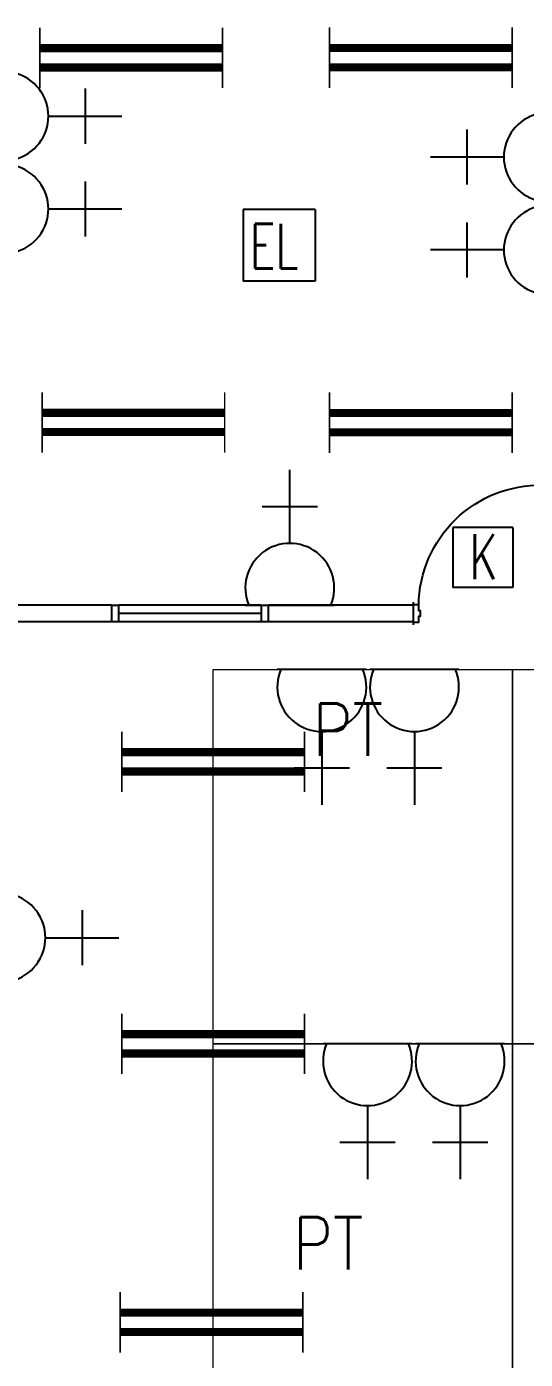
# Model space of a CAD drawing. Header units: inches. Extents: x 16928 to 514628, y -1471 to 241387.
# Drawn here: x 57557 to 60888, y 48701 to 57607 of the extents above; entities that cross this region are included whole.
import ezdxf

# ---------------------------------------------------------------- set-up
doc = ezdxf.new("R2010")
doc.units = ezdxf.units.IN
doc.header["$MEASUREMENT"] = 0
for name, color, linetype, lineweight in [('1', 8, 'Continuous', 9), ('t3', 8, 'Continuous', 25), ('windoor', 8, 'Continuous', 18)]:
    doc.layers.add(name, color=color, linetype=linetype, lineweight=lineweight)
for name, color, linetype in [('DR', 9, 'Continuous'), ('dxt_text', 4, 'Continuous'), ('ELECT', 6, 'Continuous'), ('FITTING', 8, 'Continuous'), ('partition', 8, 'Continuous'), ('TB', 8, 'Continuous'), ('WIN', 9, 'Continuous')]:
    doc.layers.add(name, color=color, linetype=linetype)
doc.styles.add('LAILA', font='romans.shx', dxfattribs={"width": 0.85})
doc.styles.add('ROMANS', font='ROMANS', dxfattribs={"width": 0.7})

# ---------------------------------------------------------------- blocks, each defined once
blk = doc.blocks.new('D900')
at = {"layer": 'DR'}
for p, q in [((37.5, 915), (37.5, 115)), ((77.5, 915), (77.5, 115)), ((37.5, 190), (77.5, 190)), ((37.5, 115), (77.5, 115))]:
    blk.add_line(p, q, dxfattribs=at)
at = {"layer": 'DR', "color": 3}
for p, q in [((0, 132.5), (0, -17.5)), ((900, 132.5), (900, -17.5)), ((900, 115), (900, 0))]:
    blk.add_line(p, q, dxfattribs=at)
at = {"layer": 'DR'}
for points in [[(0, 0), (37.5, 0), (37.5, 40), (50, 40), (50, 75), (37.5, 75), (37.5, 115), (0, 115)], [(900, 0), (862.5, 0), (862.5, 40), (850, 40), (850, 75), (862.5, 75), (862.5, 115), (900, 115)]]:
    blk.add_lwpolyline(points, dxfattribs=at)
at = {"layer": 'DR', "color": 8}
blk.add_arc((51.9, 104.3), 810.7, 0.75531, 91.01449, dxfattribs=at)
blk = doc.blocks.new('1 X 8W EL')
at = {"layer": 'ELECT', "color": 6}
for p, q in [((-240, 240), (-240, -240)), ((240, 240), (-240, 240)), ((240, 240), (240, -240)), ((240, -240), (-240, -240))]:
    blk.add_line(p, q, dxfattribs=at)
at = {"layer": 'ELECT', "color": 6, "style": 'ROMANS', "width": 0.7}
blk.add_text('EL', height=300, dxfattribs=at).set_placement((-196.2, -155.6))
blk = doc.blocks.new('YBC 2X36')
at = {"layer": 'FITTING', "color": 3}
for points, const_width in [([(-610, 200.9), (-610, -74.3)], 10.9), ([(610, 200.9), (610, -84.2)], 10.9), ([(-610, 63.3), (610, 63.3)], 54.6), ([(-610, 72.1), (-610, -203.2)], 10.9), ([(610, 72.1), (610, -203.2)], 10.9), ([(-610, -65.5), (610, -65.5)], 54.6)]:
    blk.add_lwpolyline(points, dxfattribs=dict(at, const_width=const_width))
blk = doc.blocks.new('1 X 8W KELUAR')
at = {"layer": 'ELECT', "color": 5}
for p, q in [((-160, 161), (-160, -240)), ((240, 161), (-160, 161)), ((240, 160), (240, -240)), ((240, -240), (-160, -240))]:
    blk.add_line(p, q, dxfattribs=at)
at = {"layer": 'ELECT', "color": 5, "style": 'ROMANS', "width": 0.7}
blk.add_text('K', height=300, dxfattribs=at).set_placement((-50.3, -185.3))
blk = doc.blocks.new('13A SSO 300mm')
at = {"layer": 'ELECT', "color": 6}
for p, q in [((0, 413.8), (0, 904.4)), ((-184, 659.1), (184, 659.1)), ((-297.4, 0), (297.4, 0))]:
    blk.add_line(p, q, dxfattribs=at)
blk.add_arc((0, 116.3), 297.4, 336.97635, 203.02365, dxfattribs=at)

msp = doc.modelspace()

# ---------------------------------------------------------------- linework, layer by layer
at = {"layer": '1'}
for points in [[(58802.6, 50810.5), (58802.6, 53310.5), (60802.6, 53310.5), (60802.6, 50810.5)], [(60802.6, 50810.5), (60802.6, 53310.5), (62802.6, 53310.5), (62802.6, 50810.5)], [(58802.6, 48310.5), (58802.6, 50810.5), (60802.6, 50810.5), (60802.6, 48310.5)], [(60802.6, 48310.5), (60802.6, 50810.5), (62802.6, 50810.5), (62802.6, 48310.5)]]:
    msp.add_lwpolyline(points, close=True, dxfattribs=at)
at = {"layer": 'dxt_text'}
msp.add_line((58256.1, 53740.5), (58256.1, 53740.5), dxfattribs=at)
at = {"layer": 'partition'}
for p, q in [((58123.6, 53740.5), (57158.6, 53740.5)), ((60138.6, 53740.5), (59173.6, 53740.5)), ((58123.6, 53630.5), (57158.6, 53630.5)), ((60138.6, 53630.5), (59173.6, 53630.5))]:
    msp.add_line(p, q, dxfattribs=at)
at = {"layer": 'WIN'}
for p, q in [((58123.6, 53740.5), (58173.6, 53740.5)), ((59123.6, 53740.5), (58173.6, 53740.5)), ((59123.6, 53740.5), (59173.6, 53740.5)), ((58173.6, 53630.5), (58123.6, 53630.5)), ((59123.6, 53685.5), (58173.6, 53685.5)), ((59123.6, 53630.5), (58173.6, 53630.5)), ((59173.6, 53630.5), (59123.6, 53630.5))]:
    msp.add_line(p, q, dxfattribs=at)
for points in [[(58123.6, 53740.5), (58123.6, 53630.5)], [(58173.6, 53630.5), (58173.6, 53740.5)], [(59123.6, 53740.5), (59123.6, 53630.5)], [(59173.6, 53630.5), (59173.6, 53740.5)]]:
    msp.add_lwpolyline(points, dxfattribs=at)

# ---------------------------------------------------------------- block references
at = {"layer": 'dxt_text'}
for name, p in [('YBC 2X36', (58256.3, 57399.9)), ('YBC 2X36', (60191.3, 57400.7)), ('1 X 8W EL', (59244.7, 56146.1)), ('YBC 2X36', (58270.1, 54963.6)), ('YBC 2X36', (60191.3, 54961.8)), ('1 X 8W KELUAR', (60565.2, 54100.2)), ('YBC 2X36', (58802.6, 52695)), ('YBC 2X36', (58802.6, 50810.5)), ('YBC 2X36', (58791.3, 48949.7))]:
    msp.add_blockref(name, p, dxfattribs=at)
at = {"layer": 'TB', "color": 6, "linetype": 'Continuous'}
for p, rotation in [((57288.6, 57009), 270), ((61158.6, 56735.2), 90), ((57288.6, 56389), 270), ((61158.6, 56114.8), 90), ((59529.1, 53310.5), 180), ((60147.7, 53310.5), 180), ((57268.6, 51519.1), 270), ((59834.4, 50810.5), 180), ((60453, 50810.5), 180)]:
    msp.add_blockref('13A SSO 300mm', p, dxfattribs=dict(at, rotation=rotation))
msp.add_blockref('13A SSO 300mm', (59315.1, 53740.5), dxfattribs=at)
at = {"layer": 'windoor', "xscale": -1}
msp.add_blockref('D900', (61038.6, 53628), dxfattribs=at)

# ---------------------------------------------------------------- texts
at = {"layer": 't3', "style": 'LAILA', "width": 0.85}
for p in [(59262.4, 52733.8), (59131.8, 49302.2)]:
    msp.add_text(' PT', height=350, dxfattribs=at).set_placement(p)

doc.saveas('drawing.dxf')
